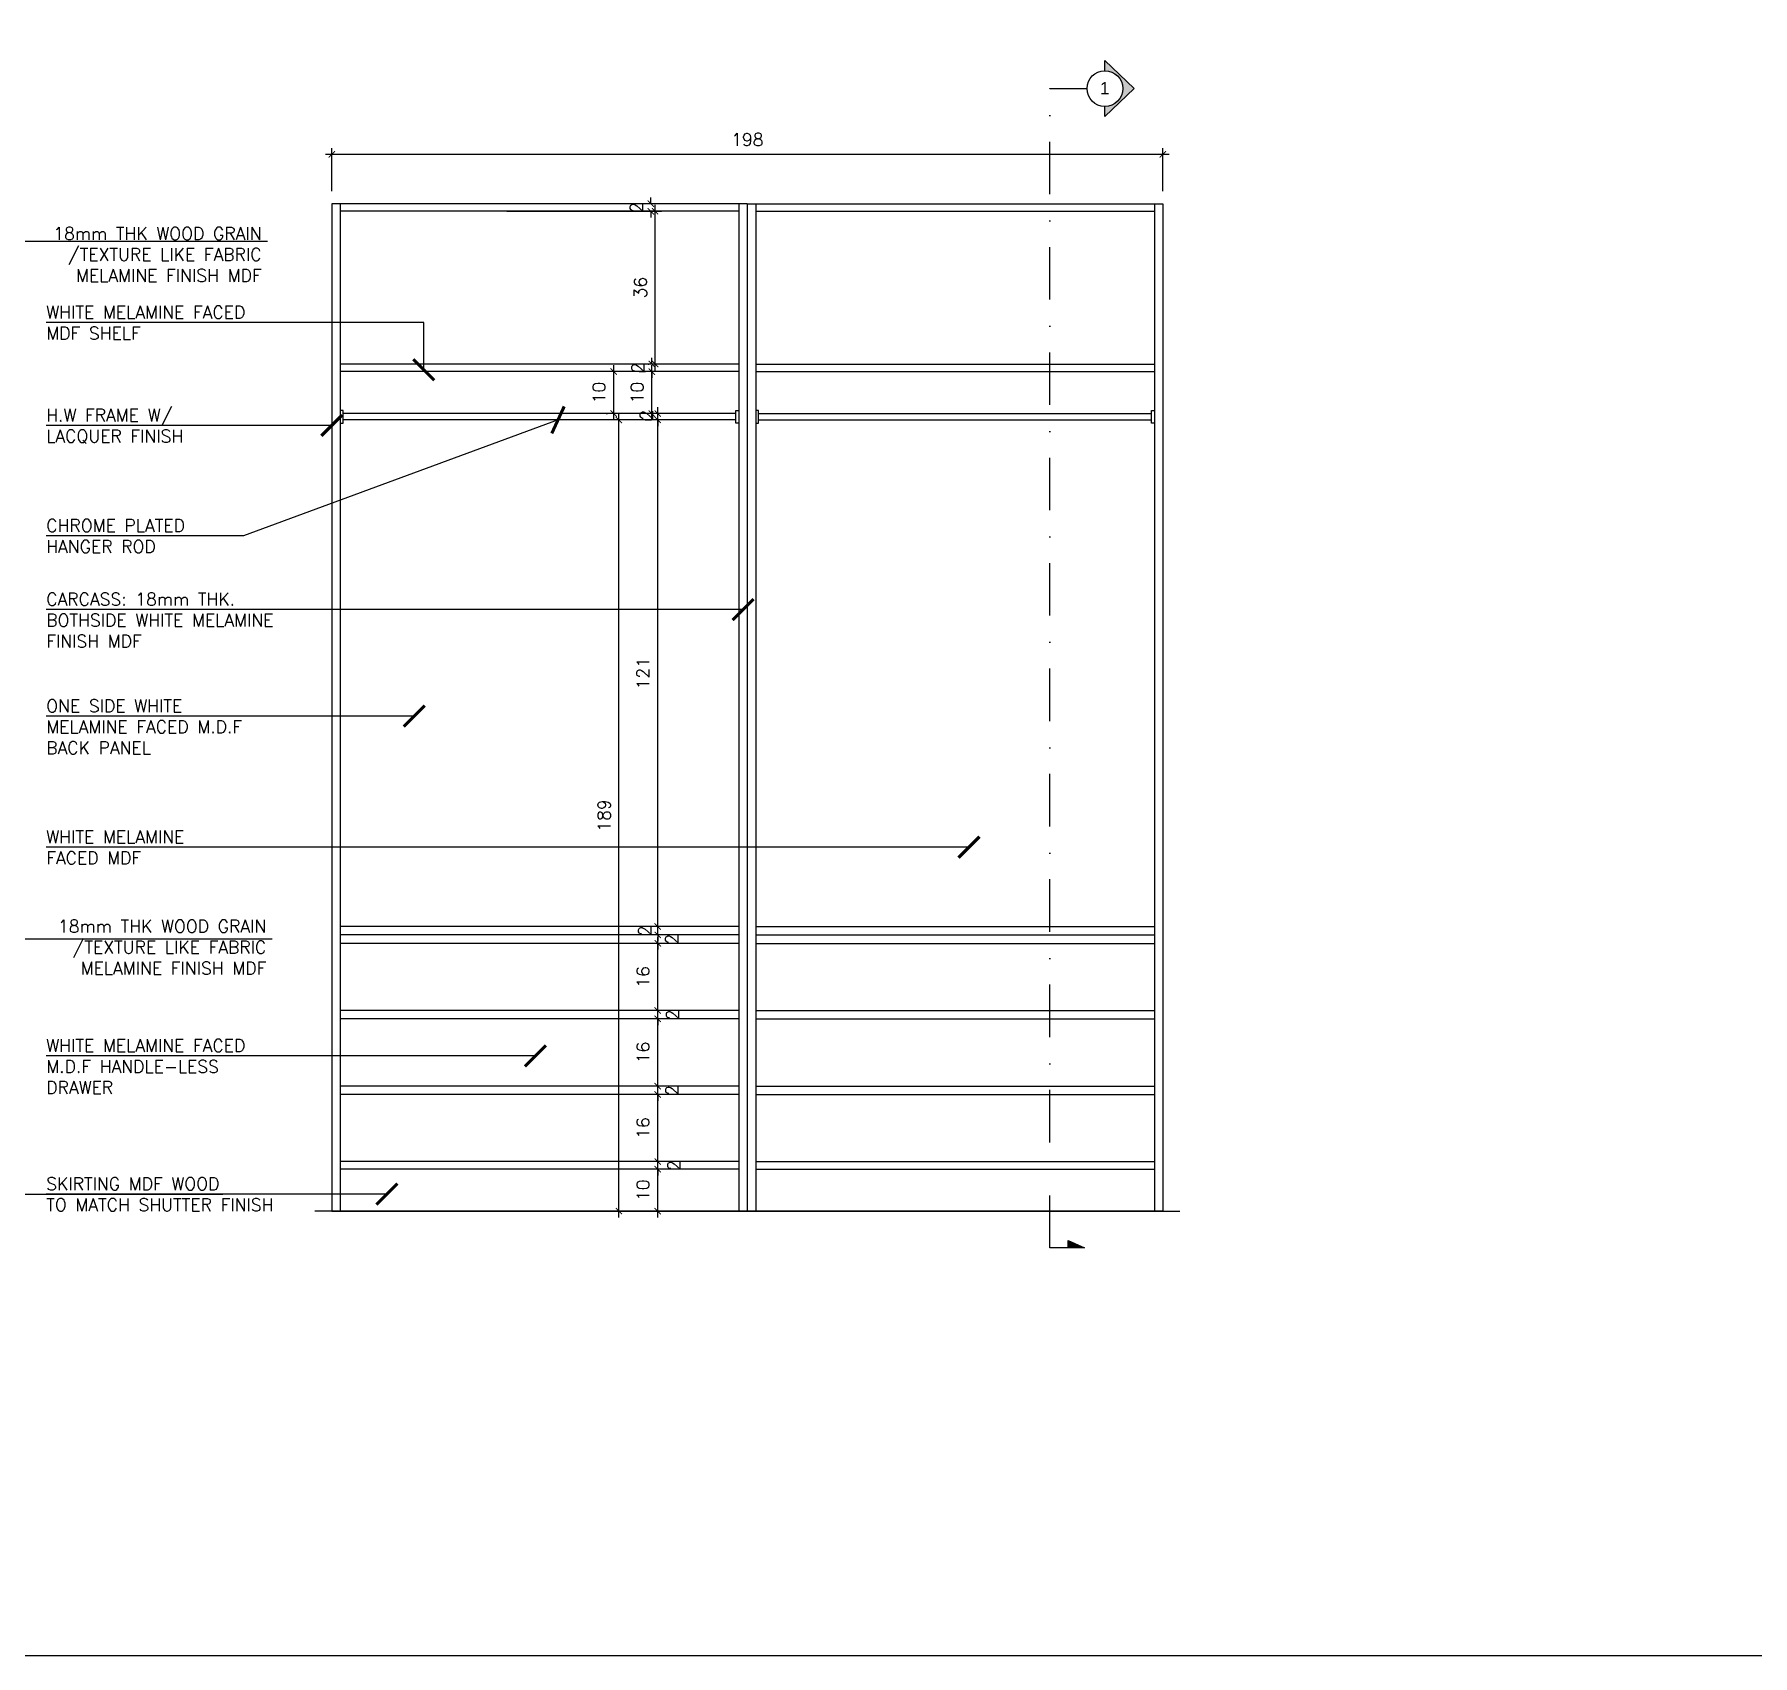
# Model space of a CAD drawing. Header units: centimetres. Extents: x -1287 to 4833, y -4090 to 0.
# Drawn here: x 549.8 to 959.1, y -2400 to -2013.8 of the extents above; entities that cross this region are included whole.
import ezdxf
from ezdxf.enums import TextEntityAlignment as Align

# ---------------------------------------------------------------- set-up
doc = ezdxf.new("R2010")
doc.units = ezdxf.units.CM
doc.header["$LTSCALE"] = 100
doc.header["$MEASUREMENT"] = 0
doc.linetypes.add('DASHDOT', pattern=[1, 0.5, -0.25, 0, -0.25])
for name, color, linetype in [('CABINET', 4, 'Continuous'), ('DIM IN', 1, 'Continuous'), ('ID_TitleBlock-Text', 3, 'Continuous'), ('SECTION LINE', 6, 'DASHDOT'), ('TEXT', 3, 'Continuous'), ('WALL SECTION Y-Y FOR XREF$0$TEXT', 3, 'Continuous'), ('WALL-03', 2, 'Continuous')]:
    doc.layers.add(name, color=color, linetype=linetype)
doc.styles.add('ART', font='arial.ttf')
doc.styles.add('ROMANS', font='romans')
doc.styles.add('WALL SECTION Y-Y FOR XREF$0$ART', font='arial.ttf')
doc.styles.add('WALL SECTION Y-Y FOR XREF$0$PL18', font='romans.shx', dxfattribs={"height": 18})
doc.dimstyles.new('AS-17-100', dxfattribs={"dimtxt": 10, "dimasz": 5, "dimexe": 10, "dimexo": 10, "dimgap": 6, "dimtad": 1, "dimtoh": 1, "dimdec": 0, "dimdsep": 46, "dimtxsty": 'ROMANS', "dimblk1": 'ARCHTICK', "dimblk2": 'ARCHTICK', "dimsah": 1, "dimcen": 25, "dimdle": 10, "dimclrd": 1, "dimclre": 1, "dimclrt": 2, "dimadec": 0, "dimazin": 0, "dimtfac": 1, "dimtdec": 0, "dimtofl": 0, "dimtmove": 2, "dimatfit": 3, "dimldrblk": 'ARCHTICK', "dimfxl": 1, "dimtolj": 1, "dimtzin": 0, "dimarcsym": 0})
doc.dimstyles.new('WALL SECTION Y-Y FOR XREF$0$18-MH-100', dxfattribs={"dimtxt": 18, "dimasz": 12, "dimexe": 15, "dimexo": 15, "dimgap": 6, "dimtad": 1, "dimtoh": 1, "dimdec": 0, "dimzin": 0, "dimdsep": 46, "dimtxsty": 'WALL SECTION Y-Y FOR XREF$0$PL18', "dimblk1": 'WALL SECTION Y-Y FOR XREF$0$_ARCHTICK', "dimblk2": 'WALL SECTION Y-Y FOR XREF$0$_ARCHTICK', "dimsah": 1, "dimcen": 25, "dimdle": 15, "dimclrd": 1, "dimclre": 1, "dimclrt": 2, "dimadec": 0, "dimazin": 0, "dimtfac": 1, "dimtdec": 0, "dimtmove": 2, "dimatfit": 3, "dimldrblk": 'WALL SECTION Y-Y FOR XREF$0$_ARCHTICK', "dimfxl": 1, "dimtolj": 1, "dimtzin": 0, "dimarcsym": 0})

# ---------------------------------------------------------------- blocks, each defined once
blk = doc.blocks.new('_ARCHTICK')
at = {"color": 0, "linetype": 'ByBlock', "const_width": 0.15}
blk.add_lwpolyline([(-0.5, -0.5), (0.5, 0.5)], dxfattribs=at)
blk = doc.blocks.new('*D146')
at = {"layer": 'Defpoints', "color": 0, "transparency": 16777216}
for p in [(698.2775250083128, -2284.119838485592), (709.7775250083125, -2284.119838485592), (709.7775250083125, -2294.119838485592)]:
    blk.add_point(p, dxfattribs=at)
at = {"layer": 'DIM IN', "color": 1, "lineweight": -2, "transparency": 16777216}
for p, q in [((706.7775250083125, -2284.119838485592), (696.7775250083128, -2284.119838485592)), ((698.2775250083128, -2295.619838485592), (698.2775250083128, -2282.619838485592)), ((706.7775250083125, -2294.119838485592), (696.7775250083128, -2294.119838485592))]:
    blk.add_line(p, q, dxfattribs=at)
at = {"layer": 'DIM IN', "color": 1, "lineweight": -2, "transparency": 16777216, "xscale": 1.5, "yscale": 1.5, "zscale": 1.5}
for p, rotation in [((698.2775250083128, -2284.119838485592), 90), ((698.2775250083128, -2294.119838485592), 270)]:
    blk.add_blockref('_ARCHTICK', p, dxfattribs=dict(at, rotation=rotation))
at = {"layer": 'DIM IN', "color": 2, "transparency": 16777216, "insert": (694.7775250083121, -2289.119838485592), "char_height": 3, "attachment_point": 5, "rotation": 90, "style": 'ROMANS'}
blk.add_mtext('\\A1;10', dxfattribs=at)
blk = doc.blocks.new('*D147')
at = {"layer": 'Defpoints', "color": 0, "transparency": 16777216}
for p in [(698.2775250083128, -2266.319838485592), (709.7775250083125, -2266.319838485592), (709.7775250083125, -2282.319838485592)]:
    blk.add_point(p, dxfattribs=at)
at = {"layer": 'DIM IN', "color": 1, "lineweight": -2, "transparency": 16777216}
for p, q in [((706.7775250083125, -2266.319838485592), (696.7775250083128, -2266.319838485592)), ((698.2775250083128, -2283.819838485592), (698.2775250083128, -2264.819838485592)), ((706.7775250083125, -2282.319838485592), (696.7775250083128, -2282.319838485592))]:
    blk.add_line(p, q, dxfattribs=at)
at = {"layer": 'DIM IN', "color": 1, "lineweight": -2, "transparency": 16777216, "xscale": 1.5, "yscale": 1.5, "zscale": 1.5}
for p, rotation in [((698.2775250083128, -2266.319838485592), 90), ((698.2775250083128, -2282.319838485592), 270)]:
    blk.add_blockref('_ARCHTICK', p, dxfattribs=dict(at, rotation=rotation))
at = {"layer": 'DIM IN', "color": 2, "transparency": 16777216, "insert": (694.7775250083121, -2274.319838485592), "char_height": 3, "attachment_point": 5, "rotation": 90, "style": 'ROMANS'}
blk.add_mtext('\\A1;16', dxfattribs=at)
blk = doc.blocks.new('*D148')
at = {"layer": 'Defpoints', "color": 0, "transparency": 16777216}
for p in [(698.2775250083128, -2264.319838485592), (709.7775250083125, -2264.319838485592), (709.7775250083125, -2266.319838485592)]:
    blk.add_point(p, dxfattribs=at)
at = {"layer": 'DIM IN', "color": 1, "lineweight": -2, "transparency": 16777216}
for p, q in [((698.2775250083128, -2264.319838485592), (698.2775250083128, -2262.819838485592)), ((706.7775250083125, -2264.319838485592), (696.7775250083128, -2264.319838485592)), ((706.7775250083125, -2266.319838485592), (696.7775250083128, -2266.319838485592)), ((698.2775250083128, -2266.319838485592), (698.2775250083128, -2267.819838485592))]:
    blk.add_line(p, q, dxfattribs=at)
at = {"layer": 'DIM IN', "color": 1, "lineweight": -2, "transparency": 16777216, "xscale": 1.5, "yscale": 1.5, "zscale": 1.5}
for p, rotation in [((698.2775250083128, -2264.319838485592), 270), ((698.2775250083128, -2266.319838485592), 90)]:
    blk.add_blockref('_ARCHTICK', p, dxfattribs=dict(at, rotation=rotation))
at = {"layer": 'DIM IN', "color": 2, "transparency": 16777216, "insert": (701.6749472434967, -2265.319838485591), "char_height": 3, "attachment_point": 5, "rotation": 90, "style": 'ROMANS'}
blk.add_mtext('\\A1;2', dxfattribs=at)
blk = doc.blocks.new('*D149')
at = {"layer": 'Defpoints', "color": 0, "transparency": 16777216}
for p in [(698.2775250083128, -2248.319838485592), (709.7775250083125, -2248.319838485592), (709.7775250083125, -2264.319838485592)]:
    blk.add_point(p, dxfattribs=at)
at = {"layer": 'DIM IN', "color": 1, "lineweight": -2, "transparency": 16777216}
for p, q in [((698.2775250083128, -2265.819838485592), (698.2775250083128, -2246.819838485592)), ((706.7775250083125, -2248.319838485592), (696.7775250083128, -2248.319838485592)), ((706.7775250083125, -2264.319838485592), (696.7775250083128, -2264.319838485592))]:
    blk.add_line(p, q, dxfattribs=at)
at = {"layer": 'DIM IN', "color": 1, "lineweight": -2, "transparency": 16777216, "xscale": 1.5, "yscale": 1.5, "zscale": 1.5}
for p, rotation in [((698.2775250083128, -2248.319838485592), 90), ((698.2775250083128, -2264.319838485592), 270)]:
    blk.add_blockref('_ARCHTICK', p, dxfattribs=dict(at, rotation=rotation))
at = {"layer": 'DIM IN', "color": 2, "transparency": 16777216, "insert": (694.7775250083121, -2256.319838485592), "char_height": 3, "attachment_point": 5, "rotation": 90, "style": 'ROMANS'}
blk.add_mtext('\\A1;16', dxfattribs=at)
blk = doc.blocks.new('*D150')
at = {"layer": 'Defpoints', "color": 0, "transparency": 16777216}
for p in [(698.2775250083128, -2246.319838485592), (709.7775250083125, -2246.319838485592), (709.7775250083125, -2248.319838485592)]:
    blk.add_point(p, dxfattribs=at)
at = {"layer": 'DIM IN', "color": 1, "lineweight": -2, "transparency": 16777216}
for p, q in [((706.7775250083125, -2246.319838485592), (696.7775250083128, -2246.319838485592)), ((698.2775250083128, -2246.319838485592), (698.2775250083128, -2244.819838485592)), ((706.7775250083125, -2248.319838485592), (696.7775250083128, -2248.319838485592)), ((698.2775250083128, -2248.319838485592), (698.2775250083128, -2249.819838485592))]:
    blk.add_line(p, q, dxfattribs=at)
at = {"layer": 'DIM IN', "color": 1, "lineweight": -2, "transparency": 16777216, "xscale": 1.5, "yscale": 1.5, "zscale": 1.5}
for p, rotation in [((698.2775250083128, -2246.319838485592), 270), ((698.2775250083128, -2248.319838485592), 90)]:
    blk.add_blockref('_ARCHTICK', p, dxfattribs=dict(at, rotation=rotation))
at = {"layer": 'DIM IN', "color": 2, "transparency": 16777216, "insert": (701.8450452171601, -2247.319838485591), "char_height": 3, "attachment_point": 5, "rotation": 90, "style": 'ROMANS'}
blk.add_mtext('\\A1;2', dxfattribs=at)
blk = doc.blocks.new('*D151')
at = {"layer": 'Defpoints', "color": 0, "transparency": 16777216}
for p in [(698.2775250083128, -2230.319838485592), (709.7775250083125, -2230.319838485592), (709.7775250083125, -2246.319838485592)]:
    blk.add_point(p, dxfattribs=at)
at = {"layer": 'DIM IN', "color": 1, "lineweight": -2, "transparency": 16777216}
for p, q in [((706.7775250083125, -2230.319838485592), (696.7775250083128, -2230.319838485592)), ((698.2775250083128, -2247.819838485592), (698.2775250083128, -2228.819838485592)), ((706.7775250083125, -2246.319838485592), (696.7775250083128, -2246.319838485592))]:
    blk.add_line(p, q, dxfattribs=at)
at = {"layer": 'DIM IN', "color": 1, "lineweight": -2, "transparency": 16777216, "xscale": 1.5, "yscale": 1.5, "zscale": 1.5}
for p, rotation in [((698.2775250083128, -2230.319838485592), 90), ((698.2775250083128, -2246.319838485592), 270)]:
    blk.add_blockref('_ARCHTICK', p, dxfattribs=dict(at, rotation=rotation))
at = {"layer": 'DIM IN', "color": 2, "transparency": 16777216, "insert": (694.7775250083121, -2238.319838485592), "char_height": 3, "attachment_point": 5, "rotation": 90, "style": 'ROMANS'}
blk.add_mtext('\\A1;16', dxfattribs=at)
blk = doc.blocks.new('*D152')
at = {"layer": 'Defpoints', "color": 0, "transparency": 16777216}
for p in [(698.2775250083126, -2228.319838485592), (709.7775250083125, -2228.319838485592), (709.7775250083125, -2230.319838485592)]:
    blk.add_point(p, dxfattribs=at)
at = {"layer": 'DIM IN', "color": 1, "lineweight": -2, "transparency": 16777216}
for p, q in [((698.2775250083126, -2228.319838485592), (698.2775250083126, -2226.819838485592)), ((706.7775250083125, -2228.319838485592), (696.7775250083126, -2228.319838485592)), ((706.7775250083125, -2230.319838485592), (696.7775250083126, -2230.319838485592)), ((698.2775250083126, -2230.319838485592), (698.2775250083126, -2231.819838485592))]:
    blk.add_line(p, q, dxfattribs=at)
at = {"layer": 'DIM IN', "color": 1, "lineweight": -2, "transparency": 16777216, "xscale": 1.5, "yscale": 1.5, "zscale": 1.5}
for p, rotation in [((698.2775250083126, -2228.319838485592), 270), ((698.2775250083126, -2230.319838485592), 90)]:
    blk.add_blockref('_ARCHTICK', p, dxfattribs=dict(at, rotation=rotation))
at = {"layer": 'DIM IN', "color": 2, "transparency": 16777216, "insert": (701.6496012650023, -2229.319838485591), "char_height": 3, "attachment_point": 5, "rotation": 90, "style": 'ROMANS'}
blk.add_mtext('\\A1;2', dxfattribs=at)
blk = doc.blocks.new('*D153')
at = {"layer": 'Defpoints', "color": 0, "transparency": 16777216}
for p in [(698.2775250083126, -2226.319838485592), (709.7775250083125, -2226.319838485592), (709.7775250083125, -2228.319838485592)]:
    blk.add_point(p, dxfattribs=at)
at = {"layer": 'DIM IN', "color": 1, "lineweight": -2, "transparency": 16777216}
for p, q in [((706.7775250083125, -2226.319838485592), (696.7775250083126, -2226.319838485592)), ((698.2775250083126, -2226.319838485592), (698.2775250083126, -2224.819838485592)), ((706.7775250083125, -2228.319838485592), (696.7775250083126, -2228.319838485592)), ((698.2775250083126, -2228.319838485592), (698.2775250083126, -2229.819838485592))]:
    blk.add_line(p, q, dxfattribs=at)
at = {"layer": 'DIM IN', "color": 1, "lineweight": -2, "transparency": 16777216, "xscale": 1.5, "yscale": 1.5, "zscale": 1.5}
for p, rotation in [((698.2775250083126, -2226.319838485592), 270), ((698.2775250083126, -2228.319838485592), 90)]:
    blk.add_blockref('_ARCHTICK', p, dxfattribs=dict(at, rotation=rotation))
at = {"layer": 'DIM IN', "color": 2, "transparency": 16777216, "insert": (695.1882939944844, -2227.319838485591), "char_height": 3, "attachment_point": 5, "rotation": 90, "style": 'ROMANS'}
blk.add_mtext('\\A1;2', dxfattribs=at)
blk = doc.blocks.new('*D154')
at = {"layer": 'Defpoints', "color": 0, "transparency": 16777216}
for p in [(698.2775250083128, -2282.319838485592), (709.7775250083125, -2282.319838485592), (709.7775250083125, -2284.119838485592)]:
    blk.add_point(p, dxfattribs=at)
at = {"layer": 'DIM IN', "color": 1, "lineweight": -2, "transparency": 16777216}
for p, q in [((706.7775250083125, -2282.319838485592), (696.7775250083128, -2282.319838485592)), ((706.7775250083125, -2284.119838485592), (696.7775250083128, -2284.119838485592)), ((698.2775250083128, -2282.319838485592), (698.2775250083128, -2280.819838485592)), ((698.2775250083128, -2284.119838485592), (698.2775250083128, -2285.619838485592))]:
    blk.add_line(p, q, dxfattribs=at)
at = {"layer": 'DIM IN', "color": 1, "lineweight": -2, "transparency": 16777216, "xscale": 1.5, "yscale": 1.5, "zscale": 1.5}
for p, rotation in [((698.2775250083128, -2282.319838485592), 270), ((698.2775250083128, -2284.119838485592), 90)]:
    blk.add_blockref('_ARCHTICK', p, dxfattribs=dict(at, rotation=rotation))
at = {"layer": 'DIM IN', "color": 2, "transparency": 16777216, "insert": (702.1525011292015, -2283.219838485591), "char_height": 3, "attachment_point": 5, "rotation": 90, "style": 'ROMANS'}
blk.add_mtext('\\A1;2', dxfattribs=at)
blk = doc.blocks.new('*D155')
at = {"layer": 'Defpoints', "color": 0, "transparency": 16777216}
for p in [(698.2775250083126, -2105.619838485592), (698.2775250083126, -2105.619838485592), (699.7775250083126, -2226.319838485592)]:
    blk.add_point(p, dxfattribs=at)
at = {"layer": 'DIM IN', "color": 1, "lineweight": -2, "transparency": 16777216}
for p, q in [((695.2775250083126, -2105.619838485592), (696.7775250083126, -2105.619838485592)), ((698.2775250083126, -2227.819838485592), (698.2775250083126, -2104.119838485592))]:
    blk.add_line(p, q, dxfattribs=at)
at = {"layer": 'DIM IN', "color": 1, "lineweight": -2, "transparency": 16777216, "xscale": 1.5, "yscale": 1.5, "zscale": 1.5}
for p, rotation in [((698.2775250083126, -2105.619838485592), 90), ((698.2775250083126, -2226.319838485592), 270)]:
    blk.add_blockref('_ARCHTICK', p, dxfattribs=dict(at, rotation=rotation))
at = {"layer": 'DIM IN', "color": 2, "transparency": 16777216, "insert": (694.777525008312, -2165.969838485592), "char_height": 3, "attachment_point": 5, "rotation": 90, "style": 'ROMANS'}
blk.add_mtext('\\A1;121', dxfattribs=at)
blk = doc.blocks.new('*D156')
at = {"layer": 'Defpoints', "color": 0, "transparency": 16777216}
for p in [(698.2775250083126, -2104.119838485593), (698.2775250083126, -2105.619838485592), (712.6760716945307, -2104.119838485593)]:
    blk.add_point(p, dxfattribs=at)
at = {"layer": 'DIM IN', "color": 1, "lineweight": -2, "transparency": 16777216}
for p, q in [((698.2775250083126, -2104.119838485593), (698.2775250083126, -2102.619838485593)), ((695.2775250083126, -2105.619838485592), (696.7775250083126, -2105.619838485592)), ((709.6760716945307, -2104.119838485593), (696.7775250083126, -2104.119838485593)), ((698.2775250083126, -2105.619838485592), (698.2775250083126, -2107.119838485592))]:
    blk.add_line(p, q, dxfattribs=at)
at = {"layer": 'DIM IN', "color": 1, "lineweight": -2, "transparency": 16777216, "xscale": 1.5, "yscale": 1.5, "zscale": 1.5}
for p, rotation in [((698.2775250083126, -2104.119838485593), 270), ((698.2775250083126, -2105.619838485592), 90)]:
    blk.add_blockref('_ARCHTICK', p, dxfattribs=dict(at, rotation=rotation))
at = {"layer": 'DIM IN', "color": 2, "transparency": 16777216, "insert": (695.5918124311429, -2104.480332311059), "char_height": 3, "attachment_point": 5, "rotation": 90, "style": 'ROMANS'}
blk.add_mtext('\\A1;2', dxfattribs=at)
blk = doc.blocks.new('*D157')
at = {"layer": 'Defpoints', "color": 0, "transparency": 16777216}
for p in [(689.0189941641621, -2105.619838485592), (698.2775250083123, -2105.619838485592), (698.2775250083125, -2294.119838485592)]:
    blk.add_point(p, dxfattribs=at)
at = {"layer": 'DIM IN', "color": 1, "lineweight": -2, "transparency": 16777216}
for p, q in [((695.2775250083123, -2105.619838485592), (687.5189941641621, -2105.619838485592)), ((689.0189941641621, -2295.619838485592), (689.0189941641621, -2104.119838485592)), ((695.2775250083125, -2294.119838485592), (687.5189941641621, -2294.119838485592))]:
    blk.add_line(p, q, dxfattribs=at)
at = {"layer": 'DIM IN', "color": 1, "lineweight": -2, "transparency": 16777216, "xscale": 1.5, "yscale": 1.5, "zscale": 1.5}
for p, rotation in [((689.0189941641621, -2105.619838485592), 90), ((689.0189941641621, -2294.119838485592), 270)]:
    blk.add_blockref('_ARCHTICK', p, dxfattribs=dict(at, rotation=rotation))
at = {"layer": 'DIM IN', "color": 2, "transparency": 16777216, "insert": (685.5189941641614, -2199.869838485592), "char_height": 3, "attachment_point": 5, "rotation": 90, "style": 'ROMANS'}
blk.add_mtext('\\A1;189', dxfattribs=at)
blk = doc.blocks.new('*D297')
at = {"layer": 'Defpoints', "color": 0, "transparency": 16777216}
for p in [(687.7843700218439, -2094.119838485592), (687.7843700218443, -2094.119838485592), (689.0189941641619, -2104.119838485592)]:
    blk.add_point(p, dxfattribs=at)
at = {"layer": 'DIM IN', "color": 1, "lineweight": -2, "transparency": 16777216}
for p, q in [((687.7843700218443, -2105.619838485592), (687.7843700218443, -2092.619838485592)), ((690.7843700218439, -2094.119838485592), (689.2843700218443, -2094.119838485592)), ((686.0189941641619, -2104.119838485592), (686.2843700218443, -2104.119838485592))]:
    blk.add_line(p, q, dxfattribs=at)
at = {"layer": 'DIM IN', "color": 1, "lineweight": -2, "transparency": 16777216, "xscale": 1.5, "yscale": 1.5, "zscale": 1.5}
for p, rotation in [((687.7843700218443, -2094.119838485592), 90), ((687.7843700218443, -2104.119838485592), 270)]:
    blk.add_blockref('_ARCHTICK', p, dxfattribs=dict(at, rotation=rotation))
at = {"layer": 'DIM IN', "color": 2, "transparency": 16777216, "insert": (684.2843700218436, -2099.119838485592), "char_height": 3, "attachment_point": 5, "rotation": 90, "style": 'ROMANS'}
blk.add_mtext('\\A1;10', dxfattribs=at)
blk = doc.blocks.new('*D298')
at = {"layer": 'Defpoints', "color": 0, "transparency": 16777216}
for p in [(696.870738102363, -2094.119838485593), (696.8707381023629, -2094.119838485593), (712.6760716945307, -2104.119838485593)]:
    blk.add_point(p, dxfattribs=at)
at = {"layer": 'DIM IN', "color": 1, "lineweight": -2, "transparency": 16777216}
for p, q in [((693.870738102363, -2094.119838485593), (695.3707381023629, -2094.119838485593)), ((696.8707381023629, -2105.619838485593), (696.8707381023629, -2092.619838485593)), ((709.6760716945307, -2104.119838485593), (695.3707381023629, -2104.119838485593))]:
    blk.add_line(p, q, dxfattribs=at)
at = {"layer": 'DIM IN', "color": 1, "lineweight": -2, "transparency": 16777216, "xscale": 1.5, "yscale": 1.5, "zscale": 1.5}
for p, rotation in [((696.8707381023629, -2094.119838485593), 90), ((696.8707381023629, -2104.119838485593), 270)]:
    blk.add_blockref('_ARCHTICK', p, dxfattribs=dict(at, rotation=rotation))
at = {"layer": 'DIM IN', "color": 2, "transparency": 16777216, "insert": (693.3707381023622, -2099.119838485592), "char_height": 3, "attachment_point": 5, "rotation": 90, "style": 'ROMANS'}
blk.add_mtext('\\A1;10', dxfattribs=at)
blk = doc.blocks.new('*D299')
at = {"layer": 'Defpoints', "color": 0, "transparency": 16777216}
for p in [(696.8707381023629, -2092.319838485592), (696.870738102363, -2094.119838485593), (699.0275250083124, -2092.319838485592)]:
    blk.add_point(p, dxfattribs=at)
at = {"layer": 'DIM IN', "color": 1, "lineweight": -2, "transparency": 16777216}
for p, q in [((696.8707381023629, -2092.319838485592), (696.8707381023629, -2090.819838485592)), ((693.870738102363, -2094.119838485593), (695.3707381023629, -2094.119838485593)), ((696.0275250083124, -2092.319838485592), (695.3707381023629, -2092.319838485592)), ((696.8707381023629, -2094.119838485593), (696.8707381023629, -2095.619838485593))]:
    blk.add_line(p, q, dxfattribs=at)
at = {"layer": 'DIM IN', "color": 1, "lineweight": -2, "transparency": 16777216, "xscale": 1.5, "yscale": 1.5, "zscale": 1.5}
for p, rotation in [((696.8707381023629, -2092.319838485592), 270), ((696.8707381023629, -2094.119838485593), 90)]:
    blk.add_blockref('_ARCHTICK', p, dxfattribs=dict(at, rotation=rotation))
at = {"layer": 'DIM IN', "color": 2, "transparency": 16777216, "insert": (693.5737044853661, -2093.219838485591), "char_height": 3, "attachment_point": 5, "rotation": 90, "style": 'ROMANS'}
blk.add_mtext('\\A1;2', dxfattribs=at)
blk = doc.blocks.new('*D300')
at = {"layer": 'Defpoints', "color": 0, "transparency": 16777216}
for p in [(659.292620750843, -2055.919838485592), (697.6522863834431, -2055.919838485592), (699.0275250083124, -2092.319838485592)]:
    blk.add_point(p, dxfattribs=at)
at = {"layer": 'DIM IN', "color": 1, "lineweight": -2, "transparency": 16777216}
for p, q in [((697.6522863834431, -2093.819838485592), (697.6522863834431, -2054.419838485592)), ((662.292620750843, -2055.919838485592), (699.1522863834431, -2055.919838485592)), ((696.0275250083124, -2092.319838485592), (696.1522863834431, -2092.319838485592))]:
    blk.add_line(p, q, dxfattribs=at)
at = {"layer": 'DIM IN', "color": 1, "lineweight": -2, "transparency": 16777216, "xscale": 1.5, "yscale": 1.5, "zscale": 1.5}
for p, rotation in [((697.6522863834431, -2055.919838485592), 90), ((697.6522863834431, -2092.319838485592), 270)]:
    blk.add_blockref('_ARCHTICK', p, dxfattribs=dict(at, rotation=rotation))
at = {"layer": 'DIM IN', "color": 2, "transparency": 16777216, "insert": (694.1522863834424, -2074.119838485592), "char_height": 3, "attachment_point": 5, "rotation": 90, "style": 'ROMANS'}
blk.add_mtext('\\A1;36', dxfattribs=at)
blk = doc.blocks.new('*D301')
at = {"layer": 'Defpoints', "color": 0, "transparency": 16777216}
for p in [(696.6522863834435, -2054.119838485592), (717.6236513997604, -2054.119838485592), (659.292620750843, -2055.919838485592)]:
    blk.add_point(p, dxfattribs=at)
at = {"layer": 'DIM IN', "color": 1, "lineweight": -2, "transparency": 16777216}
for p, q in [((714.6236513997604, -2054.119838485592), (695.1522863834435, -2054.119838485592)), ((696.6522863834435, -2054.119838485592), (696.6522863834435, -2052.619838485592)), ((662.292620750843, -2055.919838485592), (698.1522863834435, -2055.919838485592)), ((696.6522863834435, -2055.919838485592), (696.6522863834435, -2057.419838485592))]:
    blk.add_line(p, q, dxfattribs=at)
at = {"layer": 'DIM IN', "color": 1, "lineweight": -2, "transparency": 16777216, "xscale": 1.5, "yscale": 1.5, "zscale": 1.5}
for p, rotation in [((696.6522863834435, -2054.119838485592), 270), ((696.6522863834435, -2055.919838485592), 90)]:
    blk.add_blockref('_ARCHTICK', p, dxfattribs=dict(at, rotation=rotation))
at = {"layer": 'DIM IN', "color": 2, "transparency": 16777216, "insert": (693.2332819594359, -2055.01983848559), "char_height": 3, "attachment_point": 5, "rotation": 90, "style": 'ROMANS'}
blk.add_mtext('\\A1;2', dxfattribs=at)
blk = doc.blocks.new('WALL SECTION Y-Y FOR XREF$0$_ARCHTICK')
at = {"color": 0, "linetype": 'ByBlock', "const_width": 0.15}
blk.add_lwpolyline([(-0.5, -0.5), (0.5, 0.5)], dxfattribs=at)
blk = doc.blocks.new('*D434')
at = {"layer": 'Defpoints', "color": 0, "transparency": 16777216}
for p in [(818.6236513997667, -2042.351626269382), (620.623651399761, -2054.119838485591), (818.6236513997667, -2054.119838485591)]:
    blk.add_point(p, dxfattribs=at)
at = {"layer": 'DIM IN', "color": 1, "lineweight": -2, "transparency": 16777216}
for p, q in [((619.123651399761, -2042.351626269382), (820.1236513997667, -2042.351626269382)), ((620.623651399761, -2051.119838485591), (620.623651399761, -2040.851626269382)), ((818.6236513997667, -2051.119838485591), (818.6236513997667, -2040.851626269382))]:
    blk.add_line(p, q, dxfattribs=at)
at = {"layer": 'DIM IN', "color": 1, "lineweight": -2, "transparency": 16777216, "xscale": 1.5, "yscale": 1.5, "zscale": 1.5, "rotation": 180}
blk.add_blockref('_ARCHTICK', (620.623651399761, -2042.351626269382), dxfattribs=at)
at = {"layer": 'DIM IN', "color": 1, "lineweight": -2, "transparency": 16777216, "xscale": 1.5, "yscale": 1.5, "zscale": 1.5}
blk.add_blockref('_ARCHTICK', (818.6236513997667, -2042.351626269382), dxfattribs=at)
at = {"layer": 'DIM IN', "color": 2, "transparency": 16777216, "insert": (719.6236513997638, -2038.851626269382), "char_height": 3, "attachment_point": 5, "style": 'ROMANS'}
blk.add_mtext('\\A1;198', dxfattribs=at)

msp = doc.modelspace()

# ---------------------------------------------------------------- hatches: boundary and pattern name
at = {"layer": 'SECTION LINE'}
h = msp.add_hatch(color=251, dxfattribs=at)
edge = h.paths.add_edge_path()
edge.add_line((804.8203819290408, -2020.036066442248), (804.8203819290408, -2022.441835709294))
edge.add_ellipse((804.8203819290408, -2026.691986142151), major_axis=(3.005310192136046, -3.005310192136035), ratio=0.9999999999999887, start_angle=-45.000000000000284, end_angle=134.9999999999997, ccw=False)
edge.add_line((804.8203819290408, -2030.942136575008), (804.8203819290408, -2033.347905842056))
edge.add_line((804.8203819290408, -2033.347905842056), (811.7752879177691, -2026.69198614215))
edge.add_line((811.7752879177693, -2026.69198614215), (804.820381929041, -2020.036066442248))
msp.add_hatch(color=251, dxfattribs=at).paths.add_polyline_path([(796.0529094878863, -2301.102904186616), (799.9532845470009, -2302.853576936078), (796.0529094878863, -2302.85357693608)])

# ---------------------------------------------------------------- linework, layer by layer
at = {"layer": 'CABINET', "color": 2}
for p, q in [((620.623651399761, -2054.119838485591), (620.623651399761, -2294.119838485591)), ((719.6236513997637, -2054.119838485591), (620.623651399761, -2054.119838485591)), ((719.623651399764, -2054.119838485591), (818.6236513997667, -2054.119838485591)), ((818.6236513997667, -2054.119838485591), (818.6236513997667, -2294.119838485591))]:
    msp.add_line(p, q, dxfattribs=at)
at = {"layer": 'CABINET', "color": 1}
for p, q in [((622.6236513997574, -2054.119838485591), (622.6236513997574, -2294.119838485591)), ((717.6236513997602, -2054.119838485591), (717.6236513997602, -2294.119838485591)), ((719.6236513997638, -2054.119838485591), (719.6236513997638, -2294.119838485591)), ((719.6236513997638, -2054.119838485591), (719.6236513997638, -2294.119838485591)), ((719.6236513997638, -2054.119838485591), (719.6236513997638, -2294.119838485591)), ((721.6236513997675, -2054.119838485591), (721.6236513997675, -2294.119838485591)), ((816.6236513997703, -2054.119838485591), (816.6236513997703, -2294.119838485591)), ((717.6236513997602, -2055.919838485591), (622.6236513997574, -2055.919838485591)), ((721.6236513997675, -2055.919838485591), (816.6236513997703, -2055.919838485591)), ((717.6236513997601, -2092.319838485591), (622.6236513997574, -2092.319838485591)), ((717.6236513997601, -2094.119838485592), (622.6236513997574, -2094.119838485591)), ((721.6236513997676, -2092.319838485591), (816.6236513997703, -2092.319838485591)), ((721.6236513997676, -2094.119838485592), (816.6236513997703, -2094.119838485591)), ((716.9236513997603, -2104.119838485592), (623.3236513997573, -2104.119838485592)), ((716.9236513997603, -2105.619838485592), (623.3236513997573, -2105.619838485592)), ((722.3236513997674, -2104.119838485592), (815.9236513997704, -2104.119838485592)), ((722.3236513997674, -2105.619838485592), (815.9236513997704, -2105.619838485592)), ((717.6236513997601, -2226.319838485591), (622.6236513997574, -2226.319838485591)), ((721.6236513997676, -2226.319838485591), (816.6236513997703, -2226.319838485591)), ((717.6236513997601, -2228.319838485591), (622.6236513997574, -2228.319838485591)), ((717.6236513997601, -2230.319838485591), (622.6236513997574, -2230.319838485591)), ((721.6236513997676, -2228.319838485591), (816.6236513997703, -2228.319838485591)), ((721.6236513997676, -2230.319838485591), (816.6236513997703, -2230.319838485591)), ((717.6236513997601, -2246.319838485591), (622.6236513997574, -2246.319838485591)), ((721.6236513997676, -2246.319838485591), (816.6236513997703, -2246.319838485591)), ((717.6236513997601, -2248.319838485591), (622.6236513997574, -2248.319838485591)), ((721.6236513997676, -2248.319838485591), (816.6236513997703, -2248.319838485591)), ((717.6236513997601, -2264.319838485591), (622.6236513997574, -2264.319838485591)), ((717.6236513997601, -2266.319838485591), (622.6236513997574, -2266.319838485591)), ((721.6236513997676, -2264.319838485591), (816.6236513997703, -2264.319838485591)), ((721.6236513997676, -2266.319838485591), (816.6236513997703, -2266.319838485591)), ((717.6236513997601, -2282.319838485591), (622.6236513997574, -2282.319838485591)), ((717.6236513997601, -2284.119838485591), (622.6236513997574, -2284.119838485591)), ((721.6236513997676, -2282.319838485591), (816.6236513997703, -2282.319838485591)), ((721.6236513997676, -2284.119838485591), (816.6236513997703, -2284.119838485591))]:
    msp.add_line(p, q, dxfattribs=at)
for points in [[(622.6236513997574, -2106.369838485592), (623.3236513997573, -2106.369838485592), (623.3236513997573, -2103.369838485592), (622.6236513997574, -2103.369838485592)], [(717.6236513997602, -2106.369838485592), (716.9236513997603, -2106.369838485592), (716.9236513997603, -2103.369838485592), (717.6236513997602, -2103.369838485592)], [(721.6236513997675, -2106.369838485592), (722.3236513997674, -2106.369838485592), (722.3236513997674, -2103.369838485592), (721.6236513997675, -2103.369838485592)], [(816.6236513997703, -2106.369838485592), (815.9236513997704, -2106.369838485592), (815.9236513997704, -2103.369838485592), (816.6236513997703, -2103.369838485592)]]:
    msp.add_lwpolyline(points, dxfattribs=at)
at = {"layer": 'ID_TitleBlock-Text'}
msp.add_lwpolyline([(-0.008124357576889452, -2400), (1469.374375523985, -2400), (1469.374375523985, -1600), (-0.008124357576889452, -1600)], close=True, dxfattribs=at)
at = {"layer": 'SECTION LINE', "color": 2, "linetype": 'Continuous'}
msp.add_lwpolyline([(804.8203819290408, -2022.441835709294), (804.8203819290408, -2020.036066442247), (811.7752879177693, -2026.69198614215), (804.8203819290408, -2033.347905842055), (804.8203819290408, -2030.942136575008)], dxfattribs=at)
at = {"layer": 'SECTION LINE', "color": 1, "ltscale": 0.25}
msp.add_lwpolyline([(796.0529094878863, -2302.85357693608), (796.0529094878863, -2301.102904186616), (799.9532845470009, -2302.853576936078), (791.704297030131, -2302.853576936081), (791.7042970301283, -2026.691986142151), (800.5702314961837, -2026.691986142151)], dxfattribs=at)
at = {"layer": 'SECTION LINE', "color": 2, "linetype": 'Continuous'}
msp.add_circle((804.8203819290408, -2026.691986142151), 4.250150432856842, dxfattribs=at)
at = {"layer": 'WALL-03'}
for p, q in [((719.6236513997638, -2294.119838485592), (616.6087614199677, -2294.119838485591)), ((620.623651399761, -2294.119838485591), (719.6236513997638, -2294.119838485591)), ((818.6236513997667, -2294.119838485591), (719.6236513997638, -2294.119838485591)), ((719.6236513997638, -2294.119838485592), (822.63854137956, -2294.119838485591))]:
    msp.add_line(p, q, dxfattribs=at)

# ---------------------------------------------------------------- texts
at = {"layer": 'SECTION LINE', "color": 2, "style": 'ART'}
msp.add_text('1', height=2.953124999998806, dxfattribs=at).set_placement((804.7607543267411, -2026.622798326757), align=Align.MIDDLE_CENTER)
at = {"layer": 'TEXT', "char_height": 3, "style": 'ROMANS'}
for s, width, insert, attachment_point in [('18mm THK WOOD GRAIN \\P/TEXTURE LIKE FABRIC \\PMELAMINE FINISH MDF', 108.9032135798393, (603.9026440963278, -2059.718168051701), 3), ('WHITE MELAMINE FACED MDF SHELF', 56.53773070924626, (552.5949949382116, -2078.478341859349), 1), ('H.W FRAME W/ \\PLACQUER FINISH', 108.9032135798393, (552.5949949382116, -2102.990572647484), 1), ('CHROME PLATED \\PHANGER ROD', 108.9032135798393, (552.5949949382116, -2129.304220285284), 1), ('CARCASS: 18mm THK. \\PBOTHSIDE WHITE MELAMINE\\PFINISH MDF', 108.9032135798393, (552.5949949382116, -2146.831945759071), 1), ('ONE SIDE WHITE \\PMELAMINE FACED M.D.F \\PBACK PANEL', 108.9032135798393, (552.5949949382116, -2172.238222914059), 1), ('WHITE MELAMINE \\PFACED MDF ', 108.9032135798393, (552.5949949382116, -2203.465804146127), 1), ('18mm THK WOOD GRAIN \\P/TEXTURE LIKE FABRIC \\PMELAMINE FINISH MDF', 108.9032135798393, (605.0232291523932, -2224.74821155878), 3), ('\\pt36;WHITE MELAMINE FACED \\PM.D.F HANDLE-LESS \\PDRAWER', 108.9032135798393, (552.5949949382116, -2253.160031028726), 1), ('SKIRTING MDF WOOD\\PTO MATCH SHUTTER FINISH', 108.9032135798393, (552.5949949382116, -2286.090982024321), 1)]:
    msp.add_mtext_dynamic_manual_height_columns(s, width=width, gutter_width=100, heights=[0], dxfattribs=dict(at, insert=insert, attachment_point=attachment_point))

# ---------------------------------------------------------------- dimensions: what is measured, and where the dimension line sits
at = {"layer": 'DIM IN', "color": 1}
dim = msp.add_linear_dim(base=(818.6236513997667, -2042.351626269382), p1=(620.623651399761, -2054.119838485591), p2=(818.6236513997667, -2054.119838485591), dimstyle='AS-17-100', override={"dimtxt": 3, "dimasz": 1.5, "dimexe": 1.5, "dimexo": 3, "dimgap": 2, "dimdec": 1, "dimdle": 1.5}, dxfattribs=at)
dim.commit()
dim.dimension.update_dxf_attribs({"geometry": '*D434', "text_midpoint": (719.6236513997638, -2038.851626269382)})
at = {"layer": 'DIM IN'}
for base, p1, p2, picture, middle in [((696.6522863834435, -2054.119838485592), (659.2926207508427, -2055.919838485591), (717.6236513997602, -2054.119838485591), '*D301', (693.2332819594359, -2055.01983848559)), ((696.8707381023629, -2092.319838485592), (696.8707381023628, -2094.119838485592), (699.0275250083122, -2092.319838485591), '*D299', (693.5737044853661, -2093.219838485591)), ((698.2775250083126, -2104.119838485593), (698.2775250083124, -2105.619838485592), (712.6760716945305, -2104.119838485592), '*D156', (695.5918124311429, -2104.480332311059)), ((698.2775250083126, -2226.319838485592), (709.7775250083123, -2228.319838485591), (709.7775250083123, -2226.319838485591), '*D153', (695.1882939944844, -2227.319838485591)), ((698.2775250083126, -2228.319838485592), (709.7775250083123, -2230.319838485591), (709.7775250083123, -2228.319838485591), '*D152', (701.6496012650023, -2229.319838485591)), ((698.2775250083128, -2246.319838485592), (709.7775250083123, -2248.319838485591), (709.7775250083123, -2246.319838485591), '*D150', (701.8450452171601, -2247.319838485591)), ((698.2775250083128, -2264.319838485592), (709.7775250083123, -2266.319838485591), (709.7775250083123, -2264.319838485591), '*D148', (701.6749472434967, -2265.319838485591)), ((698.2775250083128, -2282.319838485592), (709.7775250083123, -2284.119838485591), (709.7775250083123, -2282.319838485591), '*D154', (702.1525011292015, -2283.219838485591))]:
    dim = msp.add_linear_dim(base=base, p1=p1, p2=p2, angle=90, dimstyle='AS-17-100', override={"dimtxt": 3, "dimasz": 1.5, "dimexe": 1.5, "dimexo": 3, "dimgap": 2, "dimdle": 1.5}, dxfattribs=at)
    dim.commit()
    dim.dimension.update_dxf_attribs({"geometry": picture, "text_midpoint": middle, "dimtype": 160})
for base, p1, p2, picture, middle in [((697.6522863834431, -2055.919838485592), (699.0275250083122, -2092.319838485591), (659.2926207508427, -2055.919838485591), '*D300', (694.1522863834424, -2074.119838485592)), ((687.7843700218443, -2094.119838485592), (689.0189941641617, -2104.119838485592), (687.7843700218436, -2094.119838485592), '*D297', (684.2843700218436, -2099.119838485592)), ((696.8707381023629, -2094.119838485593), (712.6760716945305, -2104.119838485592), (696.8707381023628, -2094.119838485592), '*D298', (693.3707381023622, -2099.119838485592)), ((689.0189941641621, -2105.619838485592), (698.2775250083123, -2294.119838485591), (698.2775250083121, -2105.619838485592), '*D157', (685.5189941641614, -2199.869838485592)), ((698.2775250083126, -2105.619838485592), (699.7775250083124, -2226.319838485591), (698.2775250083124, -2105.619838485592), '*D155', (694.777525008312, -2165.969838485592)), ((698.2775250083128, -2230.319838485592), (709.7775250083123, -2246.319838485591), (709.7775250083123, -2230.319838485591), '*D151', (694.7775250083121, -2238.319838485592)), ((698.2775250083128, -2248.319838485592), (709.7775250083123, -2264.319838485591), (709.7775250083123, -2248.319838485591), '*D149', (694.7775250083121, -2256.319838485592)), ((698.2775250083128, -2266.319838485592), (709.7775250083123, -2282.319838485591), (709.7775250083123, -2266.319838485591), '*D147', (694.7775250083121, -2274.319838485592)), ((698.2775250083128, -2284.119838485592), (709.7775250083123, -2294.119838485591), (709.7775250083123, -2284.119838485591), '*D146', (694.7775250083121, -2289.119838485592))]:
    dim = msp.add_linear_dim(base=base, p1=p1, p2=p2, angle=90, dimstyle='AS-17-100', override={"dimtxt": 3, "dimasz": 1.5, "dimexe": 1.5, "dimexo": 3, "dimgap": 2, "dimdle": 1.5}, dxfattribs=at)
    dim.commit()
    dim.dimension.update_dxf_attribs({"geometry": picture, "text_midpoint": middle})

# ---------------------------------------------------------------- leaders
at = {"layer": 'WALL SECTION Y-Y FOR XREF$0$TEXT'}
for points in [[(522.3659397409999, -2063.033408404345), (557.544147388309, -2063.033408404344), (605.3442896581325, -2063.033408404345)], [(642.5236513997623, -2093.662510713248), (642.5236513997622, -2082.428884287617), (552.5949949382116, -2082.428884287618)], [(674.5236513997738, -2105.619838485592), (599.6075316205583, -2133.254762713552), (552.5949949382116, -2133.254762713553)], [(620.623651399761, -2106.941115075752), (584.7107111630698, -2106.941115075752), (552.5949949382116, -2106.941115075753)], [(718.6236513997602, -2150.782488187338), (584.7107111630698, -2150.782488187338), (552.5949949382116, -2150.782488187339)], [(640.2724084787733, -2176.188765342327), (584.7107111630698, -2176.188765342327), (552.5949949382116, -2176.188765342328)], [(772.4236513997765, -2207.416346574395), (584.7107111630698, -2207.416346574395), (552.5949949382116, -2207.416346574396)], [(510.0644317726862, -2229.265789356371), (545.2426394199954, -2229.26578935637), (606.464874714198, -2229.265789356371)], [(669.1503861984838, -2257.110573456994), (584.7107111630698, -2257.110573456994), (552.5949949382116, -2257.110573456995)], [(519.3013340013413, -2290.041524452588), (562.5774972154554, -2290.041524452588), (594.6932134403137, -2290.041524452589)], [(633.7747207787688, -2290.041524452588), (584.7107111630698, -2290.041524452588), (552.5949949382116, -2290.041524452589)]]:
    msp.add_leader(points, dimstyle='WALL SECTION Y-Y FOR XREF$0$18-MH-100', override={"dimasz": 5, "dimtad": 0, "dimtxsty": 'WALL SECTION Y-Y FOR XREF$0$ART'}, dxfattribs=at)

doc.saveas('drawing.dxf')
